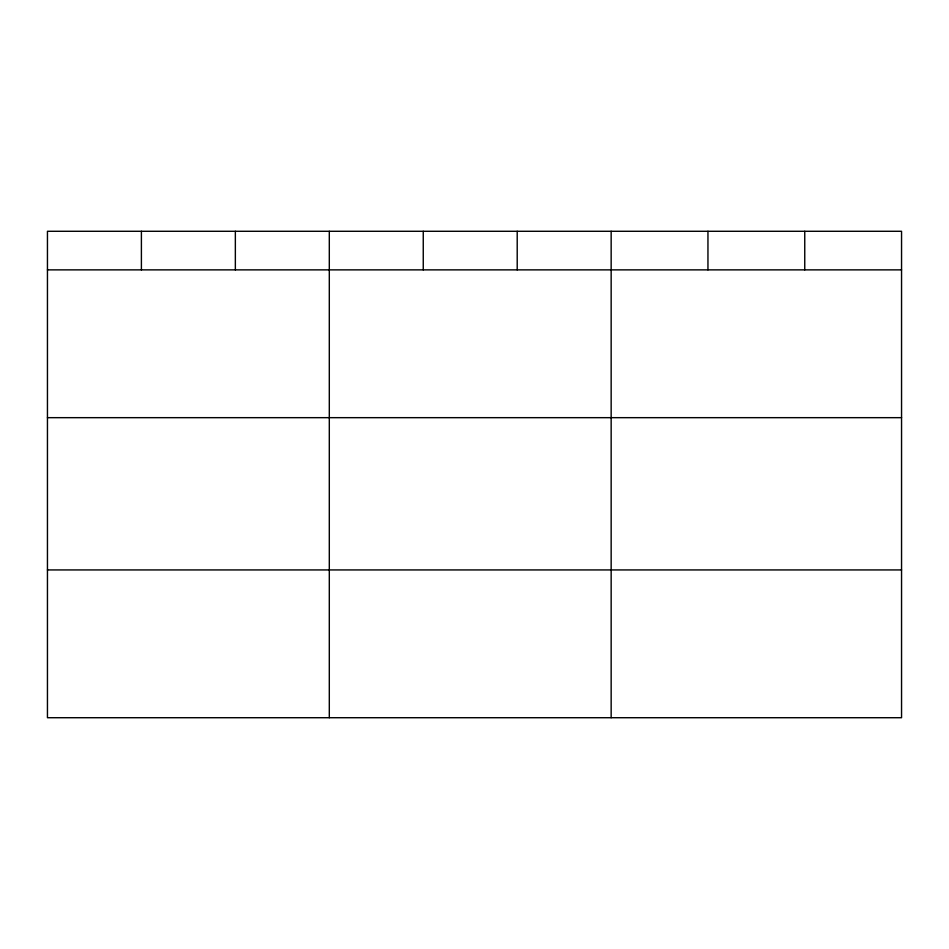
<?xml version="1.0" encoding="UTF-8"?>
<svg xmlns="http://www.w3.org/2000/svg" width="949" height="949" viewBox="0 0 949 949"><rect width="100%" height="100%" fill="white"/><g stroke="black" fill="none" stroke-linecap="round" stroke-linejoin="round"><path stroke-width="1.42" d="M901.55 417.667L901.55 231.283L47.45 231.283L47.45 717.717L901.55 717.717L901.55 417.667L47.45 417.667M47.45 269.872L901.55 269.872M47.45 569.934L901.55 569.934M804.752 231.283L804.752 269.872M707.954 231.283L707.954 269.872M611.156 231.283L611.156 717.717M517.205 231.283L517.205 269.872M423.254 231.283L423.254 269.872M329.303 231.283L329.303 717.717M235.352 231.283L235.352 269.872M141.401 231.283L141.401 269.872"/></g></svg>
